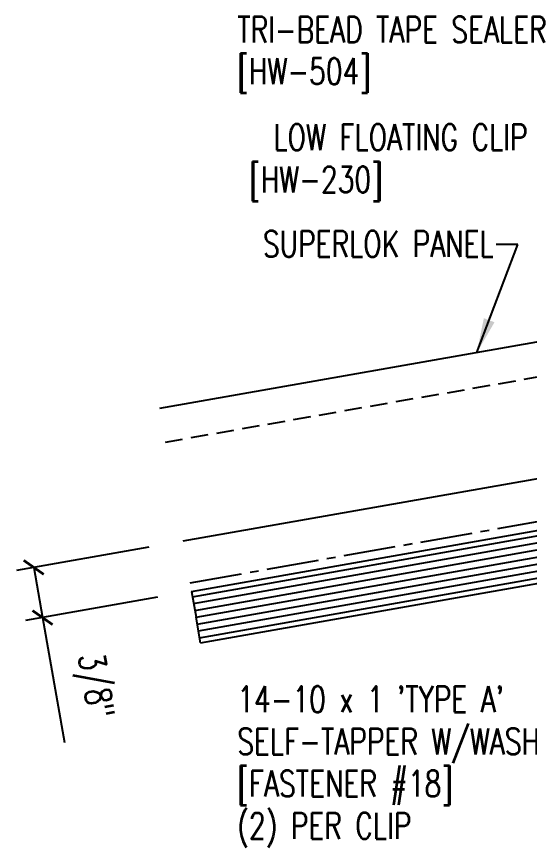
# Model space of a CAD drawing. Header units: inches. Extents: x 1 to 188, y 16 to 98.
# Drawn here: x 1.16 to 8.55, y 15.88 to 27.85 of the extents above; entities that cross this region are included whole.
import ezdxf
from ezdxf.enums import TextEntityAlignment as Align

# ---------------------------------------------------------------- set-up
doc = ezdxf.new("R2010")
doc.units = ezdxf.units.IN
doc.header["$MEASUREMENT"] = 0
doc.linetypes.add('CENTER2', pattern=[1.125, 0.75, -0.125, 0.125, -0.125])
doc.linetypes.add('HIDDEN2', pattern=[0.1875, 0.125, -0.0625])
for name, color, linetype in [('BARRIER', 253, 'CENTER2'), ('DIM', 2, 'Continuous'), ('PANEL', 11, 'Continuous'), ('TEXT', 2, 'Continuous'), ('wood', 3, 'Continuous')]:
    doc.layers.add(name, color=color, linetype=linetype)
doc.styles.add('TEXT', font='SIMPLEX', dxfattribs={"width": 0.75, "height": 6})
doc.styles.add('TEXT1', font='ROMANS.shx', dxfattribs={"width": 0.75, "height": 0.375})
doc.dimstyles.new('DETAIL', dxfattribs={"dimscale": 4, "dimtxt": 0.375, "dimasz": 0.0625, "dimexe": 0.0625, "dimexo": 0.125, "dimgap": 0.0625, "dimtad": 1, "dimdec": 4, "dimzin": 3, "dimdsep": 46, "dimlunit": 4, "dimtxsty": 'TEXT1', "dimblk": 'ARCHTICK', "dimcen": 0.0625, "dimclrd": 7, "dimclre": 7, "dimclrt": 2, "dimadec": 0, "dimazin": 0, "dimtfac": 0.59375, "dimtdec": 4, "dimtmove": 0, "dimatfit": 3, "dimfxl": 0, "dimfrac": 2, "dimtolj": 1, "dimtzin": 3, "dimarcsym": 0})
doc.dimstyles.new('DETAIL$7', dxfattribs={"dimscale": 4, "dimtxt": 6, "dimasz": 0.125, "dimexe": 0.0625, "dimexo": 0.125, "dimgap": 0.0625, "dimtad": 1, "dimdec": 5, "dimzin": 3, "dimdsep": 46, "dimlunit": 4, "dimtxsty": 'TEXT', "dimblk": 'ARCHTICK', "dimcen": 0.0625, "dimclrd": 7, "dimclre": 7, "dimclrt": 2, "dimadec": 0, "dimazin": 0, "dimtfac": 0.666667, "dimtdec": 5, "dimtmove": 0, "dimatfit": 3, "dimfxl": 0, "dimfrac": 2, "dimtolj": 1, "dimtzin": 3, "dimarcsym": 0})

# ---------------------------------------------------------------- blocks, each defined once
blk = doc.blocks.new('_ArchTick')
at = {"color": 0, "linetype": 'ByBlock', "const_width": 0.15}
blk.add_lwpolyline([(-0.5, -0.5), (0.5, 0.5)], dxfattribs=at)
blk = doc.blocks.new('*D14')
at = {"layer": 'DEFPOINTS', "color": 0}
for p in [(3.559, 20.296), (3.687, 19.571), (1.535, 19.192)]:
    blk.add_point(p, dxfattribs=at)
at = {"layer": 'DIM', "color": 7, "lineweight": -2}
for p, q in [((3.067, 20.209), (1.161, 19.873)), ((1.408, 19.916), (1.535, 19.192)), ((3.194, 19.484), (1.289, 19.148)), ((1.535, 19.192), (1.852, 17.394))]:
    blk.add_line(p, q, dxfattribs=at)
at = {"layer": 'DIM', "color": 7, "lineweight": -2, "xscale": 0.25, "yscale": 0.25, "zscale": 0.25}
for p, rotation in [((1.408, 19.916), 99.99999999999906), ((1.535, 19.192), 279.9999999999991)]:
    blk.add_blockref('_ArchTick', p, dxfattribs=dict(at, rotation=rotation))
at = {"layer": 'DIM', "color": 2, "insert": (2.254, 18.201), "char_height": 0.375, "attachment_point": 5, "rotation": 280, "style": 'TEXT1'}
blk.add_mtext('\\A1;3/8"', dxfattribs=at)
blk = doc.blocks.new('dsc-HW-504')
at = {"layer": 'TEXT', "style": 'TEXT1', "width": 0.75}
for s, p in [('TRI-BEAD TAPE SEALER', (0, 0)), ('[HW-504]', (0, -0.6))]:
    blk.add_text(s, height=0.375, dxfattribs=at).set_placement(p)
at = {"layer": 'TEXT', "style": 'TEXT1', "flags": 1}
for tag, p in [('COLOR', (0, -1.2)), ('CALC', (0, -1.2)), ('OPT1', (0, -1.2)), ('OPT2', (0, -1.2)), ('OPT3', (0, -1.2)), ('GAGE', (0, -1.2)), ('SHPLN', (0, -1.2)), ('PART', (0, -1.2)), ('DESCRIPTION', (0, -1.2)), ('MULTIPLE', (0, -1.2)), ('SPARE1', (0, -1.8)), ('SPARE2', (0, -1.8)), ('SPARE3', (0, -1.8)), ('SPARE4', (0, -1.8)), ('SPARE5', (0, -1.8)), ('SPARE6', (0, -1.8)), ('SPARE7', (0, -1.8)), ('SPARE8', (0, -1.8)), ('SPARE9', (0, -1.8)), ('SPARE10', (0, -1.8))]:
    blk.add_attdef(tag, p, '', height=0.375, dxfattribs=at)
blk = doc.blocks.new('FD-F18')
at = {"layer": 'TEXT', "style": 'TEXT1', "width": 0.75}
for s, p in [("14-10 x 1 'TYPE A'", (0.0047, -0.0408)), ('SELF-TAPPER W/WASHER', (0.0047, -0.1926)), ('[FASTENER #18]', (0.0047, -0.3444))]:
    blk.add_text(s, height=0.09375, dxfattribs=at).set_placement(p)
blk.add_attdef('(QUANTITY)', (0.0047, -0.4962), '', height=0.0938, dxfattribs=at)

msp = doc.modelspace()

# ---------------------------------------------------------------- linework, layer by layer
at = {"layer": 'BARRIER'}
msp.add_line((3.66496, 19.69416), (20.02313, 22.57854), dxfattribs=at)
at = {"layer": 'PANEL', "color": 8, "linetype": 'HIDDEN2', "ltscale": 2}
msp.add_line((3.30702, 21.72221), (17.69935, 24.23984), dxfattribs=at)
at = {"layer": 'PANEL'}
msp.add_lwpolyline([(3.56026, 20.29972), (17.94893, 22.82435), (17.61206, 24.73488), (3.22204, 22.20611)], dxfattribs=at)
at = {"layer": 'wood', "color": 3, "linetype": 'CONTINUOUS'}
for p, q in [((3.68264, 19.56698), (20.04258, 22.45584)), ((3.81306, 18.82841), (20.04267, 21.69425)), ((3.68264, 19.56698), (3.74785, 19.1977)), ((3.81306, 18.82841), (3.74785, 19.1977))]:
    msp.add_line(p, q, dxfattribs=at)
at = {"layer": 'wood', "color": 9, "linetype": 'CONTINUOUS'}
for p, q in [((3.69568, 19.49313), (20.04259, 22.37968)), ((3.71307, 19.39465), (20.0426, 22.27814)), ((3.73046, 19.29617), (20.04261, 22.17659)), ((3.74785, 19.1977), (20.04263, 22.07505)), ((3.76524, 19.09922), (20.04264, 21.9735)), ((3.78263, 19.00074), (20.04265, 21.87196)), ((3.80002, 18.90227), (20.04266, 21.77041))]:
    msp.add_line(p, q, dxfattribs=at)

# ---------------------------------------------------------------- block references
at = {"layer": 'TEXT'}
msp.add_blockref('dsc-HW-504', (4.341, 27.47668), dxfattribs=at)
at = {"layer": 'TEXT', "xscale": 4, "yscale": 4, "zscale": 4}
msp.add_blockref('FD-F18', (4.32267, 17.99057), dxfattribs=at).add_auto_attribs({'(QUANTITY)': '(2) PER CLIP'})

# ---------------------------------------------------------------- texts
at = {"layer": 'TEXT', "style": 'TEXT1', "width": 0.75}
for s, p in [('LOW FLOATING CLIP', (8.52623, 25.92525)), ('[HW-230]', (6.43986, 25.31773)), ('SUPERLOK PANEL', (8.03863, 24.38799))]:
    msp.add_text(s, height=0.375, dxfattribs=at).set_placement(p, align=Align.RIGHT)

# ---------------------------------------------------------------- dimensions: what is measured, and where the dimension line sits
at = {"layer": 'DIM'}
dim = msp.add_linear_dim(base=(1.53543, 19.19173), p1=(3.55892, 20.29554), p2=(3.68667, 19.57105), angle=280, text='3/8"', dimstyle='DETAIL', dxfattribs=at)
dim.commit()
dim.dimension.update_dxf_attribs({"geometry": '*D14', "text_midpoint": (1.72652, 18.108), "dimtype": 160})

# ---------------------------------------------------------------- leaders
msp.add_leader([(7.7954, 23.00979), (8.38725, 24.56571), (8.07244, 24.56571)], dimstyle='DETAIL$7')

doc.saveas('drawing.dxf')
